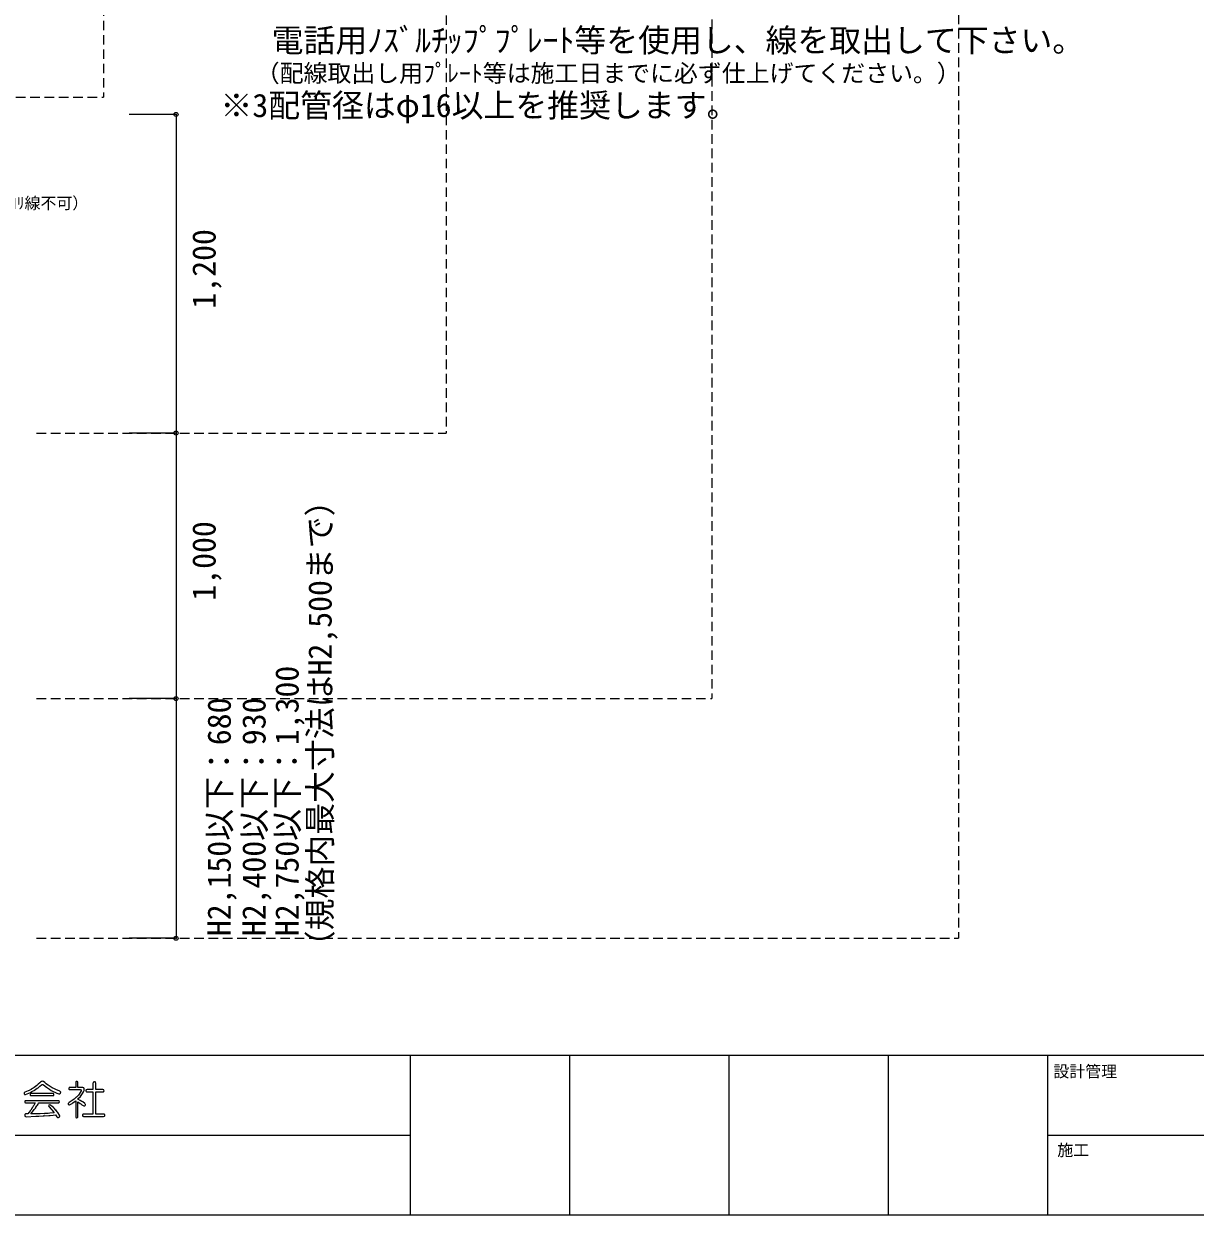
# Model space of a CAD drawing. Units: millimetres, scale not verified. Extents: x -6189 to 5985, y -4245 to 4230.
# Drawn here: x -2548 to 1863, y -4245 to 241 of the extents above; entities that cross this region are included whole.
import ezdxf
from ezdxf.enums import TextEntityAlignment as Align

# ---------------------------------------------------------------- set-up
doc = ezdxf.new("R2010")
doc.units = ezdxf.units.MM
doc.header["$LTSCALE"] = 30
doc.header["$PDMODE"] = 32
doc.header["$PDSIZE"] = 15
doc.linetypes.add('DASHED1', pattern=[1.8, 1.2, -0.6])
doc.layers.add('0-0_枠線', color=7, linetype='Continuous')
doc.layers.add('A-0', color=7, linetype='Continuous')
doc.layers.add('2-4', color=7, linetype='Continuous', lineweight=18)
doc.styles.add('ＭＳ ゴシック', font='')
doc.styles.get('ＭＳ ゴシック').set_extended_font_data('MS Gothic')

msp = doc.modelspace()

# ---------------------------------------------------------------- linework, layer by layer
at = {"layer": '0-0_枠線', "color": 4, "linetype": 'DASHED1'}
for p, q in [((-957.43, 4053.31), (-957.43, -1299.8)), ((972.57, 4056.07), (972.57, -3202.66)), ((42.57, 4037.72), (42.57, -2299.8)), ((-2247.43, 3709.1), (-2247.43, -34.8)), ((-3334.12, -34.8), (-2247.43, -34.8)), ((-2499.99, -1299.8), (-957.43, -1299.8)), ((-2500.19, -2299.8), (42.57, -2299.8)), ((-2499.99, -3202.66), (972.57, -3202.66))]:
    msp.add_line(p, q, dxfattribs=at)
at = {"layer": '0-0_枠線', "color": 4}
for p, q in [((-1974.79, -99.8), (-2151.38, -99.8)), ((-1974.79, -99.8), (-1974.79, -1299.8)), ((-1974.79, -1299.8), (-2151.38, -1299.8)), ((-1974.79, -1299.8), (-1974.79, -2299.8)), ((-1974.79, -2299.8), (-2151.38, -2299.8)), ((-1974.79, -2299.8), (-1974.79, -3202.66)), ((-1974.79, -3202.66), (-2151.38, -3202.66))]:
    msp.add_line(p, q, dxfattribs=at)
at = {"layer": '0-0_枠線', "color": 6}
for p, q in [((-6189.29, -3643.41), (5961.11, -3643.41)), ((-1092.73, -3643.41), (-1092.73, -4245.44)), ((-492.73, -3643.41), (-492.73, -4245.44)), ((107.27, -3643.41), (107.27, -4245.44)), ((707.27, -3643.41), (707.27, -4245.44)), ((-6189.29, -3944.42), (-1092.73, -3944.42)), ((1307.27, -3944.42), (5985.19, -3944.42)), ((5985.19, -4245.44), (-6189.29, -4245.44))]:
    msp.add_line(p, q, dxfattribs=at)
at = {"layer": '0-0_枠線'}
for points in [[(-2477.43, -3740.96), (-2480.86, -3741.85), (-2482.05, -3742.45), (-2484.73, -3744.39), (-2487.57, -3746.92), (-2494.13, -3752.43), (-2499.49, -3757.05), (-2509.33, -3764.21), (-2512.9, -3766.59), (-2520.5, -3771.06), (-2519.76, -3770.62), (-2528.55, -3775.39), (-2531.68, -3776.88), (-2538.09, -3779.86), (-2544.8, -3782.69), (-2547.18, -3784.92), (-2547.18, -3788.05), (-2545.84, -3790.14), (-2545.09, -3790.44), (-2543.3, -3790.74), (-2541.22, -3790.44), (-2523.34, -3782.84), (-2517.82, -3780.01), (-2507.24, -3774.04), (-2508.13, -3774.64), (-2497.4, -3767.64), (-2493.97, -3765.25), (-2487.57, -3760.03), (-2481.61, -3754.67), (-2478.63, -3753.18), (-2477.73, -3753.03), (-2475.94, -3753.18), (-2474.45, -3754.07), (-2462.38, -3763.46), (-2458.65, -3766.29), (-2451.35, -3771.36), (-2444.65, -3775.53), (-2434.51, -3780.9), (-2431.08, -3782.54), (-2423.93, -3785.52)], [(-2423.93, -3785.52), (-2416.63, -3788.05), (-2413.5, -3788.35), (-2412.6, -3788.05), (-2411.11, -3787.16), (-2410.07, -3785.67), (-2409.32, -3782.39), (-2409.63, -3781.35), (-2410.82, -3779.56), (-2413.05, -3777.92), (-2427.36, -3772.11), (-2431.98, -3770.02), (-2440.92, -3765.55), (-2449.42, -3760.63), (-2456.12, -3756.31), (-2458.51, -3754.52), (-2463.57, -3750.5), (-2469.09, -3745.73), (-2473.86, -3742.15), (-2477.43, -3740.96)], [(-2352.65, -3746.32), (-2352.65, -3764.21), (-2374.11, -3764.21), (-2376.94, -3764.8), (-2377.69, -3765.25), (-2378.58, -3766.59), (-2378.88, -3768.38), (-2378.13, -3770.91), (-2377.69, -3771.51), (-2376.2, -3772.26), (-2374.11, -3772.55), (-2335.36, -3772.55), (-2332.68, -3773.3), (-2332.23, -3773.75), (-2331.93, -3775.24), (-2332.38, -3777.32), (-2339.68, -3789.1), (-2342.81, -3792.97), (-2350.11, -3800.72), (-2349.37, -3799.98), (-2358.61, -3808.17), (-2362.04, -3810.86), (-2369.49, -3816.22), (-2377.69, -3821.44), (-2380.37, -3823.52), (-2380.82, -3824.27), (-2381.11, -3826.06), (-2380.67, -3827.99), (-2378.58, -3829.78), (-2377.69, -3830.08), (-2375.75, -3830.08), (-2373.51, -3829.19), (-2366.06, -3824.72), (-2363.53, -3822.93), (-2358.16, -3819.2), (-2352.65, -3814.88), (-2352.65, -3873.9), (-2352.05, -3876.88), (-2351.61, -3877.47), (-2350.26, -3878.37)], [(-2345.35, -3742.75), (-2346.69, -3741.85), (-2348.47, -3741.56), (-2351.01, -3742.3), (-2351.61, -3742.75), (-2352.35, -3744.24), (-2352.65, -3746.32)], [(-2350.26, -3878.37), (-2348.47, -3878.66), (-2345.94, -3878.07), (-2345.35, -3877.47), (-2344.6, -3875.98), (-2344.3, -3873.9), (-2344.3, -3819.05), (-2335.96, -3824.27), (-2333.57, -3826.06), (-2329.1, -3829.48), (-2325.23, -3832.76), (-2321.8, -3834.1), (-2320.76, -3834.25), (-2318.67, -3833.96), (-2316.88, -3832.76), (-2315.99, -3829.78), (-2315.99, -3828.74), (-2316.58, -3826.8), (-2318.07, -3825.01), (-2325.97, -3819.05), (-2329.1, -3817.11), (-2336.11, -3813.09), (-2344.3, -3808.92), (-2344.3, -3807.73), (-2334.91, -3798.04), (-2332.08, -3794.61), (-2327.01, -3787.61), (-2322.84, -3780.3), (-2321.05, -3776.28), (-2320.76, -3774.94), (-2320.31, -3772.26), (-2320.46, -3769.57), (-2322.25, -3766.29), (-2323.29, -3765.55), (-2325.97, -3764.51), (-2329.4, -3764.21), (-2344.3, -3764.21), (-2344.3, -3746.32), (-2344.9, -3743.49), (-2345.35, -3742.75)], [(-2287.67, -3749.3), (-2287.67, -3772.55), (-2309.73, -3772.55), (-2312.56, -3773.15), (-2313.31, -3773.6), (-2314.2, -3774.94), (-2314.5, -3776.73), (-2313.75, -3779.26), (-2313.31, -3779.86), (-2311.81, -3780.6), (-2309.73, -3780.9), (-2287.67, -3780.9), (-2287.67, -3864.95), (-2322.84, -3864.95), (-2325.67, -3865.55), (-2326.42, -3866), (-2327.31, -3867.34), (-2327.61, -3869.13), (-2326.87, -3871.66), (-2326.42, -3872.26), (-2324.93, -3873), (-2322.84, -3873.3), (-2247.73, -3873.3), (-2244.75, -3872.7), (-2244.15, -3872.26), (-2243.26, -3870.91), (-2242.96, -3869.13), (-2243.56, -3866.59), (-2244.15, -3866), (-2245.64, -3865.25), (-2247.73, -3864.95), (-2276.94, -3864.95), (-2276.94, -3780.9), (-2250.71, -3780.9), (-2247.73, -3780.3), (-2247.13, -3779.86), (-2246.24, -3778.52), (-2245.94, -3776.73), (-2246.54, -3774.19), (-2247.13, -3773.6)], [(-2247.13, -3773.6), (-2248.62, -3772.85), (-2250.71, -3772.55), (-2276.94, -3772.55), (-2276.94, -3749.3), (-2277.69, -3745.73), (-2278.28, -3744.83), (-2279.92, -3743.79), (-2282.31, -3743.34), (-2285.59, -3744.24), (-2286.33, -3744.83), (-2287.37, -3746.77), (-2287.67, -3749.3)], [(-2419.01, -3814.28), (-2540.03, -3814.28), (-2542.86, -3814.88), (-2543.6, -3815.33), (-2544.5, -3816.67), (-2544.8, -3818.46), (-2544.05, -3820.99), (-2543.6, -3821.59), (-2542.11, -3822.33), (-2540.03, -3822.63), (-2505.45, -3822.63), (-2510.22, -3832.17), (-2512.31, -3835.45), (-2516.78, -3842.3), (-2516.33, -3841.7), (-2521.99, -3849.45), (-2524.08, -3852.14), (-2528.55, -3857.65), (-2533.47, -3863.17), (-2538.83, -3863.17), (-2542.41, -3864.06), (-2543.3, -3864.66), (-2544.35, -3866.59), (-2544.8, -3869.13), (-2543.9, -3872.41), (-2543.3, -3873.15), (-2541.37, -3874.19), (-2538.83, -3874.49), (-2502.47, -3872.85), (-2491.59, -3872.41), (-2471.77, -3871.21), (-2473.41, -3871.36), (-2454.18, -3870.17), (-2448.37, -3869.72), (-2437.79, -3868.83), (-2428.55, -3867.93), (-2425.72, -3871.51), (-2423.18, -3875.09), (-2420.65, -3877.32), (-2419.76, -3877.62)], [(-2419.76, -3877.62), (-2417.67, -3877.62), (-2415.44, -3876.88), (-2413.2, -3874.34), (-2412.9, -3873.45), (-2412.9, -3871.36), (-2413.65, -3869.13), (-2419.76, -3858.99), (-2422.29, -3855.71), (-2427.81, -3849.16), (-2427.21, -3849.75), (-2434.07, -3842.6), (-2436.6, -3840.36), (-2441.81, -3835.59), (-2447.63, -3830.97), (-2451.2, -3830.08), (-2453.59, -3830.97), (-2454.63, -3834.1), (-2452.99, -3837.53), (-2444.65, -3846.33), (-2442.26, -3849.16), (-2437.79, -3854.82), (-2433.92, -3860.19), (-2449.56, -3861.82), (-2455.97, -3862.27), (-2470.13, -3862.87), (-2468.79, -3862.87), (-2486.67, -3863.46), (-2493.08, -3863.61), (-2507.09, -3863.76), (-2522.14, -3863.76), (-2511.71, -3851.69), (-2508.73, -3847.82), (-2503.22, -3840.66), (-2503.66, -3841.26), (-2498.6, -3833.81), (-2497.11, -3831.42), (-2494.42, -3826.95), (-2492.34, -3822.63), (-2419.01, -3822.63)], [(-2419.01, -3822.63), (-2416.03, -3822.03), (-2415.44, -3821.59), (-2414.54, -3820.24), (-2414.24, -3818.46), (-2414.84, -3815.92), (-2415.44, -3815.33), (-2416.93, -3814.58), (-2419.01, -3814.28)]]:
    msp.add_lwpolyline(points, dxfattribs=at)
msp.add_lwpolyline([(-2439.28, -3786.86), (-2519.76, -3786.86), (-2522.59, -3787.46), (-2523.34, -3787.9), (-2524.23, -3789.24), (-2524.53, -3791.03), (-2523.78, -3793.57), (-2523.34, -3794.16), (-2521.85, -3794.91), (-2519.76, -3795.21), (-2439.28, -3795.21), (-2436.3, -3794.61), (-2435.7, -3794.16), (-2434.81, -3792.82), (-2434.51, -3791.03), (-2435.11, -3788.5), (-2435.7, -3787.9), (-2437.19, -3787.16)], close=True, dxfattribs=at)
at = {"layer": '0-0_枠線', "color": 4}
for p in [(-1974.79, -99.8), (-1974.79, -1299.8), (-1974.79, -2299.8), (-1974.79, -3202.66)]:
    msp.add_point(p, dxfattribs=at)
at = {"layer": 'A-0', "color": 6}
msp.add_line((1307.27, -3643.41), (1307.27, -4245.44), dxfattribs=at)

# ---------------------------------------------------------------- texts
at = {"layer": '0-0_枠線', "style": 'ＭＳ ゴシック'}
for s, p in [('設計管理', (1329.38, -3739.07)), ('施工', (1344.21, -4035.58))]:
    msp.add_text(s, height=43.99, dxfattribs=at).set_placement(p, align=Align.BOTTOM_LEFT)
at = {"layer": '2-4', "style": 'ＭＳ ゴシック'}
for s, height, p in [('電話用ﾉｽﾞﾙﾁｯﾌﾟﾌﾟﾚｰﾄ等を使用し、線を取出して下さい。', 87.98, (-1614.67, 109.02)), ('（配線取出し用ﾌﾟﾚｰﾄ等は施工日までに必ず仕上げてください。）', 65.98, (-1674.51, 2.63)), ('※3配管径はφ16以上を推奨します。', 87.98, (-1807.49, -136.25))]:
    msp.add_text(s, height=height, dxfattribs=at).set_placement(p, align=Align.BOTTOM_LEFT)
at = {"layer": '2-4', "color": 4, "style": 'ＭＳ ゴシック'}
msp.add_text('赤外線ｾﾝｻｰ用0.75mm程度の2芯単線（ﾖﾘ線不可）', height=43.99, dxfattribs=at).set_placement((-3594.9, -469.07), align=Align.BOTTOM_LEFT)
at = {"layer": '2-4', "color": 3, "style": 'ＭＳ ゴシック'}
for s, p in [('1,200', (-1799.4, -831.05)), ('（規格内最大寸法はH2,500まで）', (-1362.3, -3292.84)), ('1,000', (-1799.4, -1931.05)), ('H2,750以下：1,300', (-1486.75, -3194.59)), ('H2,150以下：680', (-1742.2, -3194.59)), ('H2,400以下：930', (-1611.2, -3194.59))]:
    msp.add_text(s, height=87.98, rotation=90, dxfattribs=at).set_placement(p, align=Align.BOTTOM_LEFT)

doc.saveas('drawing.dxf')
